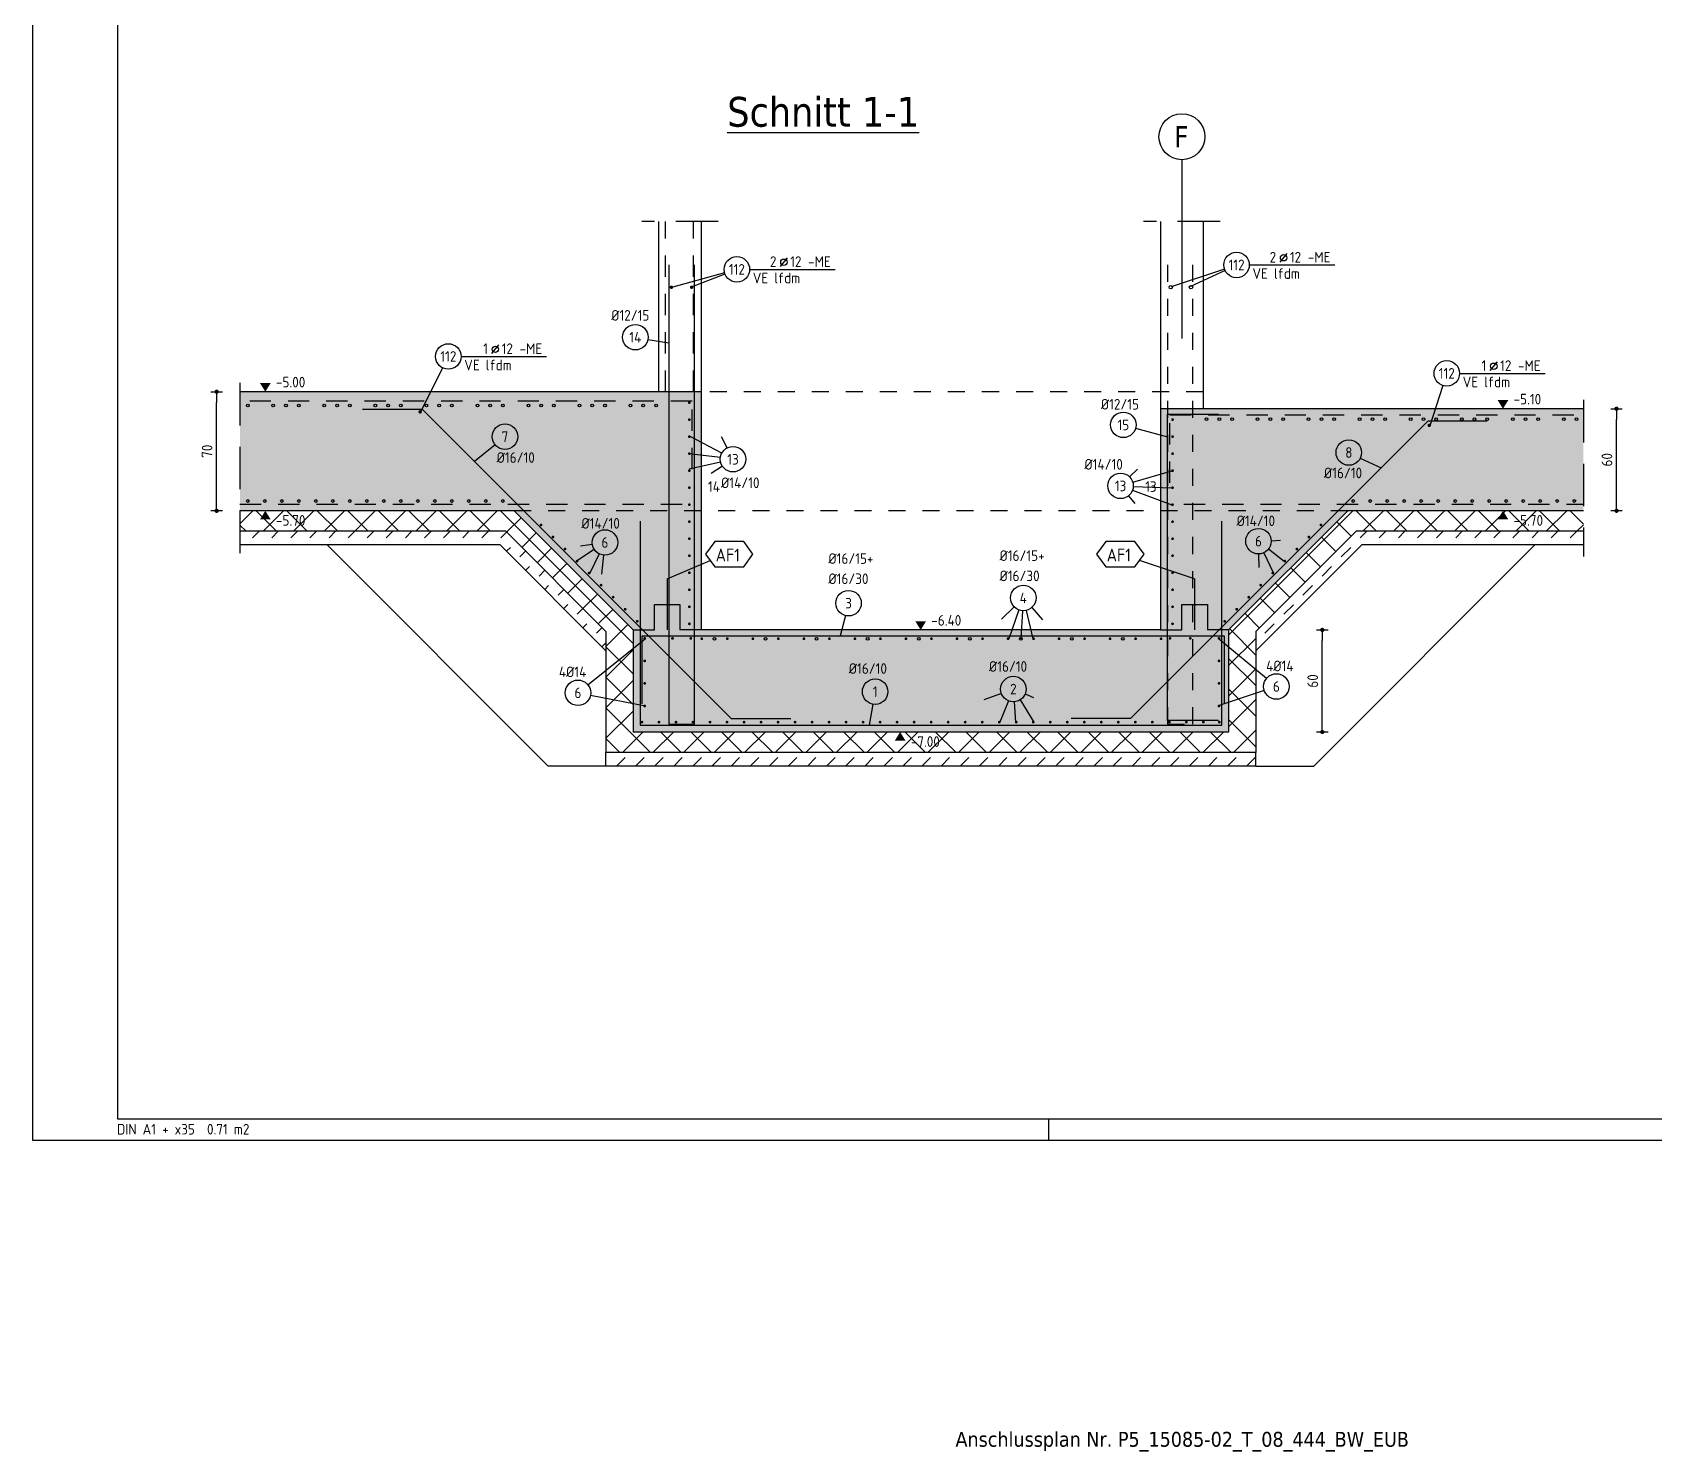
# Model space of a CAD drawing. Extents: x 0 to 42.8, y -1.8 to 41.7.
# Drawn here: x 0 to 9.54, y -1.83 to 6.51 of the extents above; entities that cross this region are included whole.
import ezdxf
from ezdxf.enums import TextEntityAlignment as Align

# ---------------------------------------------------------------- set-up
doc = ezdxf.new("R2010")
doc.units = 0
doc.header["$LTSCALE"] = 0.25
for name, pattern in [('AUSGEZOGEN', [1000.01, 1000, 0.01]), ('DASHED2', [0.375, 0.25, -0.125]), ('GESTRICHELT', [0.75, 0.5, -0.25]), ('GESTRICHELTX2', [1.5, 1, -0.5]), ('HIDDEN', [0.375, 0.25, -0.125])]:
    doc.linetypes.add(name, pattern=pattern)
for name, color, linetype in [('ACHSEN', 7, 'Continuous'), ('AFB', 7, 'Continuous'), ('AFU', 7, 'Continuous'), ('BETON', 7, 'Continuous'), ('grau_mittel', 7, 'Continuous'), ('HILFE', 7, 'Continuous'), ('koten', 7, 'Continuous'), ('MASSE', 7, 'Continuous'), ('OBJEKT', 7, 'Continuous'), ('RAHMEN', 7, 'Continuous'), ('RND', 7, 'Continuous'), ('SFP_Achsen', 7, 'Continuous'), ('SFP_Dämmung', 7, 'Continuous'), ('SFP_Hilfe', 7, 'Continuous'), ('TEXT', 7, 'Continuous'), ('VERDECKT', 7, 'Continuous')]:
    doc.layers.add(name, color=color, linetype=linetype)
doc.layers.add('NOPLOT', color=7, linetype='Continuous', plot=False)
doc.styles.add('helv', font='tahoma.ttf')
doc.styles.add('txt', font='isocp.shx')
doc.linetypes.add('AFU_50K', pattern='A,0.15,["/",Standard,S=0.2,R=0,X=-0.01,Y=-0.1],0.07,["/",Standard,S=0.2,R=0,X=-0.01,Y=-0.1],0.15', length=0.37)
doc.dimstyles.new('DOT_I', dxfattribs={"dimscale": 0.25, "dimtxt": 0.25, "dimasz": 0.25, "dimexe": 0.1, "dimexo": 0.3, "dimgap": 0.1, "dimtad": 1, "dimdec": 3, "dimzin": 3, "dimtxsty": 'txt', "dimblk": 'DOT', "dimblk1": 'DOT', "dimblk2": 'DOT', "dimsah": 1, "dimcen": 0.1, "dimse1": 1, "dimse2": 1, "dimazin": 0, "dimtfac": 1, "dimtdec": 4, "dimtix": 1, "dimtmove": 2, "dimatfit": 3, "dimfxl": 0, "dimtvp": 1, "dimtolj": 1, "dimtzin": 0, "dimarcsym": 0})
pattern_1 = [(225, (-2.01724, 0.56533), (-9e-17, -0.1122532), [0.079375, -0.079375])]

# ---------------------------------------------------------------- blocks, each defined once
blk = doc.blocks.new('okrd_u')
at = {"layer": 'koten', "color": 7, "linetype": 'Continuous'}
blk.add_solid([(-0.125, -0.202), (0.125, -0.202), (0, 0)], dxfattribs=at)
at = {"layer": 'koten', "style": 'txt'}
blk.add_attdef('OKRD', (0.25, -0.35), '', height=0.25, dxfattribs=at)
blk = doc.blocks.new('okrd_o')
at = {"layer": 'koten', "color": 7, "linetype": 'Continuous'}
blk.add_solid([(-0.125, 0.202), (0.125, 0.202), (0, 0)], dxfattribs=at)
at = {"layer": 'koten', "style": 'txt'}
blk.add_attdef('OKRD', (0.25, 0.1), '', height=0.25, dxfattribs=at)
blk = doc.blocks.new('RND_HIN')
at = {"layer": 'RND', "color": 7, "linetype": 'Continuous'}
blk.add_circle((0, 0), 0.3, dxfattribs=at)
at = {"layer": 'RND', "color": 7, "linetype": 'Continuous', "style": 'txt'}
blk.add_attdef('POSI', text='', height=0.25, dxfattribs=at).set_placement((0, 0), align=Align.MIDDLE)
blk = doc.blocks.new('DOT')
at = {"layer": 'MASSE', "color": 7, "linetype": 'Continuous'}
for p, q in [((0, 0), (-1, 0)), ((0, 0.54), (0, -0.54))]:
    blk.add_line(p, q, dxfattribs=at)
at = {"layer": 'MASSE', "color": 7, "linetype": 'Continuous', "const_width": 0.2}
blk.add_lwpolyline([(-0.1, 0, 1), (0.1, 0, 1)], format="xyb", close=True, dxfattribs=at)
blk = doc.blocks.new('*D25')
at = {"layer": 'Defpoints', "color": 0, "linetype": 'AUSGEZOGEN', "transparency": 16777216}
for p in [(1.0829, 4.3988), (1.0829, 4.3988), (1.0829, 3.6988)]:
    blk.add_point(p, dxfattribs=at)
at = {"layer": 'MASSE', "color": 0, "linetype": 'AUSGEZOGEN', "lineweight": -2, "transparency": 16777216}
blk.add_line((1.0829, 3.7613), (1.0829, 4.3363), dxfattribs=at)
at = {"layer": 'MASSE', "color": 0, "linetype": 'AUSGEZOGEN', "lineweight": -2, "transparency": 16777216, "xscale": 0.0625, "yscale": 0.0625, "zscale": 0.0625}
for p, rotation in [((1.0829, 4.3988), 90), ((1.0829, 3.6988), 270)]:
    blk.add_blockref('DOT', p, dxfattribs=dict(at, rotation=rotation))
at = {"layer": 'MASSE', "color": 0, "linetype": 'AUSGEZOGEN', "transparency": 16777216, "insert": (1.0267, 4.0488), "char_height": 0.0625, "attachment_point": 5, "rotation": 90, "style": 'txt'}
blk.add_mtext('\\A1;70', dxfattribs=at)
blk = doc.blocks.new('*D26')
at = {"layer": 'Defpoints', "color": 0, "linetype": 'AUSGEZOGEN', "transparency": 16777216}
for p in [(9.3116, 4.2988), (9.3116, 4.2988), (9.3116, 3.6988)]:
    blk.add_point(p, dxfattribs=at)
at = {"layer": 'MASSE', "color": 0, "linetype": 'AUSGEZOGEN', "lineweight": -2, "transparency": 16777216}
blk.add_line((9.3116, 3.7613), (9.3116, 4.2363), dxfattribs=at)
at = {"layer": 'MASSE', "color": 0, "linetype": 'AUSGEZOGEN', "lineweight": -2, "transparency": 16777216, "xscale": 0.0625, "yscale": 0.0625, "zscale": 0.0625}
for p, rotation in [((9.3116, 4.2988), 90), ((9.3116, 3.6988), 270)]:
    blk.add_blockref('DOT', p, dxfattribs=dict(at, rotation=rotation))
at = {"layer": 'MASSE', "color": 0, "linetype": 'AUSGEZOGEN', "transparency": 16777216, "insert": (9.2554, 3.9988), "char_height": 0.0625, "attachment_point": 5, "rotation": 90, "style": 'txt'}
blk.add_mtext('\\A1;60', dxfattribs=at)
blk = doc.blocks.new('*D27')
at = {"layer": 'Defpoints', "color": 0, "linetype": 'AUSGEZOGEN', "transparency": 16777216}
for p in [(7.5821, 2.9988), (7.5821, 2.9988), (7.5821, 2.3988)]:
    blk.add_point(p, dxfattribs=at)
at = {"layer": 'MASSE', "color": 0, "linetype": 'AUSGEZOGEN', "lineweight": -2, "transparency": 16777216}
blk.add_line((7.5821, 2.4613), (7.5821, 2.9363), dxfattribs=at)
at = {"layer": 'MASSE', "color": 0, "linetype": 'AUSGEZOGEN', "lineweight": -2, "transparency": 16777216, "xscale": 0.0625, "yscale": 0.0625, "zscale": 0.0625}
for p, rotation in [((7.5821, 2.9988), 90), ((7.5821, 2.3988), 270)]:
    blk.add_blockref('DOT', p, dxfattribs=dict(at, rotation=rotation))
at = {"layer": 'MASSE', "color": 0, "linetype": 'AUSGEZOGEN', "transparency": 16777216, "insert": (7.5258, 2.6988), "char_height": 0.0625, "attachment_point": 5, "rotation": 90, "style": 'txt'}
blk.add_mtext('\\A1;60', dxfattribs=at)
blk = doc.blocks.new('A1-35-0')
at = {"layer": 'RAHMEN'}
for p, q in [((0, 59.4), (0, 0)), ((0, 0), (118.9, 0))]:
    blk.add_line(p, q, dxfattribs=at)
at = {"layer": 'RAHMEN', "color": 5}
for p, q in [((2, 58.9), (2, 0.5)), ((2, 0.5), (118.4, 0.5))]:
    blk.add_line(p, q, dxfattribs=at)
at = {"layer": 'RAHMEN', "color": 7}
blk.add_line((23.9, 0), (23.9, 0.5), dxfattribs=at)
at = {"layer": 'RAHMEN', "color": 7, "style": 'txt'}
blk.add_text('DIN A1 + x35  0.71 m2', height=0.25, dxfattribs=at).set_placement((1.989, 0.133))
blk = doc.blocks.new('RND_LEI')
at = {"layer": 'RND', "color": 7, "linetype": 'Continuous'}
blk.add_line((1.022, 0.066), (1.19, 0.27), dxfattribs=at)
for centre, radius in [((0, 0), 0.3), ((1.106, 0.168), 0.075)]:
    blk.add_circle(centre, radius, dxfattribs=at)
at = {"layer": 'RND', "color": 7, "linetype": 'Continuous', "style": 'txt'}
blk.add_attdef('POSL', text='', height=0.25, dxfattribs=at).set_placement((0, 0), align=Align.MIDDLE)
blk.add_attdef('ANZ', text='', height=0.25, dxfattribs=at).set_placement((0.931, 0.057), align=Align.RIGHT)
for tag, p in [('DUM', (1.253, 0.057)), ('ABSTD', (1.674, 0.057)), ('POSTXT', (0.374, -0.327))]:
    blk.add_attdef(tag, p, '', height=0.25, dxfattribs=at)

msp = doc.modelspace()

# ---------------------------------------------------------------- hatches: boundary and pattern name
at = {"layer": 'grau_mittel'}
h = msp.add_hatch(color=61, dxfattribs=at)
h.paths.add_polyline_path([(6.6317, 4.2988), (6.6317, 2.9988), (6.7567, 2.9988), (6.7567, 3.1488), (6.9067, 3.1488), (6.9067, 2.9988), (7.0317, 2.9988), (7.7317, 3.6988), (9.1167, 3.6988), (9.1167, 4.2988)])
h.paths.add_polyline_path([(3.9315, 4.3988), (3.6815, 4.3988), (1.2194, 4.3988), (1.2194, 3.6988), (2.8315, 3.6988), (3.5315, 2.9988), (3.6565, 2.9988), (3.6565, 3.1488), (3.8065, 3.1488), (3.8065, 2.9988), (3.9315, 2.9988)])
h.paths.add_polyline_path([(7.0317, 2.3988), (7.0317, 2.9988), (6.9067, 2.9988), (6.9067, 3.1488), (6.7567, 3.1488), (6.7567, 2.9988), (6.6317, 2.9988), (3.9315, 2.9988), (3.8065, 2.9988), (3.8065, 3.1488), (3.6565, 3.1488), (3.6565, 2.9988), (3.5315, 2.9988), (3.5315, 2.3988)])
at = {"layer": 'SFP_Dämmung', "linetype": 'AUSGEZOGEN'}
h = msp.add_hatch(dxfattribs=at)
h.set_pattern_fill('ANSI37', color=171, scale=0.04, angle=-180, double=1)
h.set_pattern_definition([(225, (-2.01724, 0.56533), (0.0898026, -0.0898026), []), (315, (-2.01724, 0.56533), (0.0898026, 0.0898026), [])])
h.paths.add_polyline_path([(2.8315, 3.6988), (1.2194, 3.6988), (1.2194, 3.5788), (2.7818, 3.5788), (3.3715, 2.9891), (3.3715, 2.2788), (7.1917, 2.2788), (7.1917, 2.9891), (7.7814, 3.5788), (9.1167, 3.5788), (9.1167, 3.6988), (7.7317, 3.6988), (7.0317, 2.9988), (7.0317, 2.3988), (3.5315, 2.3988), (3.5315, 2.9988)])
h.paths.add_polyline_path([(8.7012, 3.5971), (8.9057, 3.5971), (8.9057, 3.6854), (8.7012, 3.6854)], flags=24)
h.paths.add_polyline_path([(5.1584, 2.3003), (5.3616, 2.3003), (5.3616, 2.3848), (5.1584, 2.3848)], flags=24)
h.paths.add_polyline_path([(1.4262, 3.5971), (1.6306, 3.5971), (1.6306, 3.6854), (1.4262, 3.6854)], flags=24)
at = {"layer": 'SFP_Hilfe', "linetype": 'AUSGEZOGEN'}
h = msp.add_hatch(dxfattribs=at)
h.set_pattern_fill('DASH', color=171, scale=0.025, angle=-135, double=1)
h.set_pattern_definition(pattern_1)
h.paths.add_polyline_path([(2.7818, 3.5788), (1.2194, 3.5788), (1.2194, 3.4988), (2.7487, 3.4988), (3.3715, 2.8759), (3.3715, 2.9891)])
h = msp.add_hatch(dxfattribs=at)
h.set_pattern_fill('DASH', color=171, scale=0.025, angle=-135, double=1)
h.set_pattern_definition(pattern_1)
h.paths.add_polyline_path([(9.1167, 3.5788), (7.7814, 3.5788), (7.1917, 2.9891), (7.1917, 2.8759), (7.8146, 3.4988), (9.1167, 3.4988)])
h = msp.add_hatch(dxfattribs=at)
h.set_pattern_fill('DASH', color=171, scale=0.025, angle=-135, double=1)
h.set_pattern_definition(pattern_1)
h.paths.add_polyline_path([(7.1917, 2.2788), (3.3715, 2.2788), (3.3715, 2.1988), (7.1917, 2.1988)])

# ---------------------------------------------------------------- linework, layer by layer
at = {"layer": 'ACHSEN', "color": 140, "linetype": 'AUSGEZOGEN'}
msp.add_line((6.7567, 5.7623), (6.7567, 4.7117), dxfattribs=at)
at = {"layer": 'AFB', "color": 102, "linetype": 'AUSGEZOGEN'}
for p, q in [((3.7315, 3.2988), (3.9834, 3.4069)), ((6.8317, 3.2988), (6.5071, 3.4069))]:
    msp.add_line(p, q, dxfattribs=at)
at = {"layer": 'AFB', "color": 1, "linetype": 'AUSGEZOGEN'}
for points in [[(4.0105, 3.5178), (3.9563, 3.4439), (4.0105, 3.37), (4.1814, 3.37), (4.2356, 3.4439), (4.1814, 3.5178)], [(6.3092, 3.5178), (6.255, 3.4439), (6.3092, 3.37), (6.48, 3.37), (6.5342, 3.4439), (6.48, 3.5178)]]:
    msp.add_lwpolyline(points, close=True, dxfattribs=at)
at = {"layer": 'AFU', "color": 8, "linetype": 'AFU_50K'}
msp.add_line((3.9315, 4.3988), (3.6815, 4.3988), dxfattribs=at)
at = {"layer": 'AFU', "color": 5, "linetype": 'AUSGEZOGEN'}
for p, q in [((3.7315, 3.2988), (3.7315, 2.9988)), ((6.8317, 3.2988), (6.8317, 2.9988))]:
    msp.add_line(p, q, dxfattribs=at)
at = {"layer": 'AFU', "color": 8, "linetype": 'AUSGEZOGEN'}
for p, q in [((3.6565, 2.9988), (3.6565, 3.1488)), ((3.6565, 3.1488), (3.8065, 3.1488)), ((3.8065, 3.1488), (3.8065, 2.9988)), ((6.7567, 2.9988), (6.7567, 3.1488)), ((6.7567, 3.1488), (6.9067, 3.1488)), ((6.9067, 3.1488), (6.9067, 2.9988)), ((3.5315, 2.9988), (3.6565, 2.9988)), ((3.9315, 2.9988), (3.8065, 2.9988)), ((6.6317, 2.9988), (6.7567, 2.9988)), ((7.0317, 2.9988), (6.9067, 2.9988))]:
    msp.add_line(p, q, dxfattribs=at)
at = {"layer": 'BETON', "color": 6, "linetype": 'AUSGEZOGEN'}
for p, q in [((3.6815, 4.3988), (3.6815, 5.3988)), ((3.9315, 5.3988), (3.9315, 2.9988)), ((3.6815, 4.3988), (1.2194, 4.3988)), ((9.1167, 4.2988), (6.6317, 4.2988)), ((6.6317, 4.2988), (6.6317, 2.9988)), ((2.8315, 3.6988), (1.2194, 3.6988)), ((3.5315, 2.9988), (2.8315, 3.6988)), ((7.0317, 2.9988), (7.7317, 3.6988)), ((9.1167, 3.6988), (7.7317, 3.6988)), ((3.5315, 2.9988), (3.5315, 2.3988)), ((6.6317, 2.9988), (3.9315, 2.9988)), ((7.0317, 2.9988), (7.0317, 2.3988)), ((7.0317, 2.3988), (3.5315, 2.3988))]:
    msp.add_line(p, q, dxfattribs=at)
at = {"layer": 'HILFE', "color": 102, "linetype": 'GESTRICHELTX2'}
for p, q in [((4.0315, 5.3988), (3.5815, 5.3988)), ((6.9816, 5.3988), (6.5317, 5.3988)), ((1.2194, 4.4507), (1.2194, 3.4493)), ((9.1167, 4.3507), (9.1167, 3.4303))]:
    msp.add_line(p, q, dxfattribs=at)
at = {"layer": 'HILFE', "color": 102, "linetype": 'AUSGEZOGEN'}
for p, q in [((2.7818, 3.5788), (1.2194, 3.5788)), ((3.3715, 2.9891), (2.7818, 3.5788)), ((7.1917, 2.9891), (7.7814, 3.5788)), ((9.1167, 3.5788), (7.7814, 3.5788)), ((2.7487, 3.4988), (1.2194, 3.4988)), ((1.7315, 3.4988), (3.0315, 2.1988)), ((3.3715, 2.8759), (2.7487, 3.4988)), ((7.8146, 3.4988), (7.1917, 2.8759)), ((8.8317, 3.4988), (7.5317, 2.1988)), ((9.1167, 3.4988), (7.8146, 3.4988)), ((3.3715, 2.9891), (3.3715, 2.2788)), ((7.1917, 2.9891), (7.1917, 2.2788)), ((3.3715, 2.1988), (3.0315, 2.1988)), ((7.1917, 2.2788), (3.3715, 2.2788)), ((3.3715, 2.1988), (3.3715, 2.2788)), ((7.1917, 2.1988), (3.3715, 2.1988)), ((7.1917, 2.1988), (7.1917, 2.2788)), ((7.1917, 2.1988), (7.5317, 2.1988))]:
    msp.add_line(p, q, dxfattribs=at)
at = {"layer": 'OBJEKT', "color": 7, "linetype": 'AUSGEZOGEN'}
for p, q in [((6.6317, 5.3988), (6.6317, 4.2988)), ((6.8817, 5.3988), (6.8817, 4.2988))]:
    msp.add_line(p, q, dxfattribs=at)
at = {"layer": 'RND', "color": 102, "linetype": 'AUSGEZOGEN'}
for p, q in [((4.0686, 5.0975), (3.7646, 5.013)), ((4.0709, 5.0905), (3.8713, 5.013)), ((7.007, 5.1198), (6.6946, 5.0151)), ((7.0102, 5.1119), (6.8067, 5.0165)), ((3.6178, 4.7064), (3.7415, 4.6852)), ((2.4113, 4.5389), (2.2809, 4.278)), ((8.2908, 4.4351), (8.2139, 4.1977)), ((4.0518, 4.0367), (3.8655, 4.1346)), ((4.0839, 4.0686), (4.051, 4.1327)), ((6.4849, 4.1843), (6.6717, 4.1344)), ((2.7192, 4.0871), (2.5981, 3.9887)), ((4.0438, 4.0112), (3.8575, 4.0346)), ((7.8056, 4.009), (7.9273, 3.9509)), ((4.0451, 3.9853), (3.8613, 3.9436)), ((4.0554, 3.9609), (3.989, 3.9175)), ((6.4496, 3.8977), (6.4958, 3.9431)), ((6.468, 3.8665), (6.6977, 3.9346)), ((6.4665, 3.8194), (6.6977, 3.7346)), ((6.4711, 3.8425), (6.6977, 3.8346)), ((6.4436, 3.7871), (6.4803, 3.7421)), ((3.3024, 3.4717), (3.1975, 3.4034)), ((3.2911, 3.5013), (3.2224, 3.4907)), ((3.332, 3.4454), (3.2762, 3.3326)), ((3.3575, 3.438), (3.3459, 3.3272)), ((7.208, 3.4453), (7.2094, 3.3653)), ((7.2387, 3.4524), (7.2951, 3.3326)), ((7.2661, 3.4744), (7.3578, 3.4034)), ((7.2817, 3.5233), (7.3356, 3.5255)), ((4.7789, 3.0833), (4.7489, 2.9638)), ((5.7704, 3.1347), (5.6962, 3.0629)), ((5.7991, 3.1162), (5.7387, 2.9469)), ((5.8199, 3.1119), (5.81, 2.9458)), ((5.8415, 3.1138), (5.8807, 2.9469)), ((5.8738, 3.1304), (5.9373, 3.0579)), ((3.2649, 2.6762), (3.603, 2.9493)), ((7.2546, 2.7142), (6.9709, 2.9493)), ((3.2802, 2.6148), (3.603, 2.552)), ((5.6957, 2.6256), (5.5934, 2.5883)), ((5.7379, 2.5818), (5.6869, 2.4568)), ((5.7711, 2.5764), (5.7789, 2.4568)), ((5.8057, 2.5875), (5.8869, 2.4568)), ((5.8353, 2.6223), (5.8851, 2.6015)), ((7.2412, 2.6425), (6.9709, 2.552)), ((4.9404, 2.5621), (4.9181, 2.4388))]:
    msp.add_line(p, q, dxfattribs=at)
at = {"layer": 'RND', "color": 7, "linetype": 'AUSGEZOGEN'}
for p, q in [((4.2158, 5.1177), (4.7183, 5.1177)), ((7.1531, 5.1437), (7.6556, 5.1437)), ((2.5198, 4.606), (3.0223, 4.606)), ((8.3889, 4.5065), (8.8914, 4.5065))]:
    msp.add_line(p, q, dxfattribs=at)
at = {"layer": 'RND', "color": 7, "linetype": 'GESTRICHELT'}
for points in [[(3.7215, 4.3988), (3.7215, 5.3988)], [(3.886, 4.3988), (3.886, 5.3988)], [(3.8773, 3.9436), (3.8773, 4.3436), (1.2194, 4.3436)], [(6.686, 3.863), (6.686, 4.263), (9.1167, 4.263)], [(1.2194, 3.7388), (3.8215, 3.7388)], [(6.768, 3.7388), (9.1167, 3.7388)]]:
    msp.add_lwpolyline(points, dxfattribs=at)
at = {"layer": 'RND', "color": 1, "linetype": 'AUSGEZOGEN'}
for points in [[(3.7415, 5.1446), (3.7415, 2.4446), (3.8915, 2.4446), (3.8915, 5.1446)], [(1.9408, 4.296), (2.2908, 4.296), (4.1081, 2.4788), (4.4581, 2.4788)], [(8.5517, 4.2253), (8.2017, 4.2253), (6.4552, 2.4788), (6.1052, 2.4788)], [(6.9717, 2.466), (6.6717, 2.466), (6.6717, 4.266), (6.9717, 4.266)], [(3.5715, 3.6388), (3.5715, 2.4388), (6.9917, 2.4388), (6.9917, 3.6388)], [(3.5841, 2.5638), (3.5841, 2.9638), (7.0043, 2.9638), (7.0043, 2.5638)]]:
    msp.add_lwpolyline(points, dxfattribs=at)
at = {"layer": 'RND', "color": 7, "linetype": 'DASHED2'}
msp.add_lwpolyline([(6.6717, 5.1449), (6.6717, 2.4449), (6.8217, 2.4449), (6.8217, 5.1449)], dxfattribs=at)
at = {"layer": 'RND', "color": 7, "linetype": 'AUSGEZOGEN'}
for points, const_width in [([(3.7509, 5.0125, 1), (3.7609, 5.0125, 1)], 0.01), ([(3.8699, 5.0125, 1), (3.8799, 5.0125, 1)], 0.01), ([(3.8655, 4.3346, -1), (3.8575, 4.3346, -1)], 0.008), ([(2.274, 4.2802, 1), (2.284, 4.2802, 1)], 0.01), ([(3.8655, 4.2346, -1), (3.8575, 4.2346, -1)], 0.008), ([(6.6977, 4.2346, 1), (6.7057, 4.2346, 1)], 0.008), ([(8.206, 4.2009, 1), (8.216, 4.2009, 1)], 0.01), ([(3.8655, 4.1346, -1), (3.8575, 4.1346, -1)], 0.008), ([(6.6977, 4.1346, 1), (6.7057, 4.1346, 1)], 0.008), ([(3.8655, 4.0346, -1), (3.8575, 4.0346, -1)], 0.008), ([(6.6977, 4.0346, 1), (6.7057, 4.0346, 1)], 0.008), ([(3.8655, 3.9346, -1), (3.8575, 3.9346, -1)], 0.008), ([(6.6977, 3.9346, 1), (6.7057, 3.9346, 1)], 0.008), ([(3.8655, 3.8346, -1), (3.8575, 3.8346, -1)], 0.008), ([(6.6977, 3.8346, 1), (6.7057, 3.8346, 1)], 0.008), ([(3.8655, 3.7346, -1), (3.8575, 3.7346, -1)], 0.008), ([(6.6977, 3.7346, 1), (6.7057, 3.7346, 1)], 0.008), ([(2.9933, 3.6155, -1), (2.9853, 3.6155, -1)], 0.008), ([(3.8655, 3.6346, -1), (3.8575, 3.6346, -1)], 0.008), ([(6.6977, 3.6346, 1), (6.7057, 3.6346, 1)], 0.008), ([(7.5699, 3.6155, 1), (7.5779, 3.6155, 1)], 0.008), ([(3.0641, 3.5448, -1), (3.0561, 3.5448, -1)], 0.008), ([(3.8655, 3.5346, -1), (3.8575, 3.5346, -1)], 0.008), ([(6.6977, 3.5346, 1), (6.7057, 3.5346, 1)], 0.008), ([(7.4992, 3.5448, 1), (7.5072, 3.5448, 1)], 0.008), ([(3.1348, 3.4741, -1), (3.1268, 3.4741, -1)], 0.008), ([(3.8655, 3.4346, -1), (3.8575, 3.4346, -1)], 0.008), ([(6.6977, 3.4346, 1), (6.7057, 3.4346, 1)], 0.008), ([(7.4285, 3.4741, 1), (7.4365, 3.4741, 1)], 0.008), ([(3.2055, 3.4034, -1), (3.1975, 3.4034, -1)], 0.008), ([(3.2762, 3.3326, -1), (3.2682, 3.3326, -1)], 0.008), ([(3.8655, 3.3346, -1), (3.8575, 3.3346, -1)], 0.008), ([(6.6977, 3.3346, 1), (6.7057, 3.3346, 1)], 0.008), ([(7.2871, 3.3326, 1), (7.2951, 3.3326, 1)], 0.008), ([(7.3578, 3.4034, 1), (7.3658, 3.4034, 1)], 0.008), ([(3.3469, 3.2619, -1), (3.3389, 3.2619, -1)], 0.008), ([(3.8655, 3.2346, -1), (3.8575, 3.2346, -1)], 0.008), ([(6.6977, 3.2346, 1), (6.7057, 3.2346, 1)], 0.008), ([(7.2164, 3.2619, 1), (7.2244, 3.2619, 1)], 0.008), ([(3.4176, 3.1912, -1), (3.4096, 3.1912, -1)], 0.008), ([(7.1457, 3.1912, 1), (7.1537, 3.1912, 1)], 0.008), ([(3.4883, 3.1205, -1), (3.4803, 3.1205, -1)], 0.008), ([(3.559, 3.0498, -1), (3.551, 3.0498, -1)], 0.008), ([(3.8655, 3.1346, -1), (3.8575, 3.1346, -1)], 0.008), ([(6.6977, 3.1346, 1), (6.7057, 3.1346, 1)], 0.008), ([(7.0042, 3.0498, 1), (7.0122, 3.0498, 1)], 0.008), ([(7.0749, 3.1205, 1), (7.0829, 3.1205, 1)], 0.008), ([(3.595, 2.9493, 1), (3.603, 2.9493, 1)], 0.008), ([(3.7584, 2.9493, 1), (3.7664, 2.9493, 1)], 0.008), ([(3.8655, 3.0346, -1), (3.8575, 3.0346, -1)], 0.008), ([(3.866, 2.9493, 1), (3.874, 2.9493, 1)], 0.008), ([(6.6828, 2.9493, 1), (6.6908, 2.9493, 1)], 0.008), ([(6.6977, 3.0346, 1), (6.7057, 3.0346, 1)], 0.008), ([(6.8019, 2.9493, 1), (6.8099, 2.9493, 1)], 0.008), ([(6.9709, 2.9493, 1), (6.9789, 2.9493, 1)], 0.008), ([(3.9307, 2.9469, 1), (3.9387, 2.9469, 1)], 0.008), ([(4.0807, 2.9469, 1), (4.0887, 2.9469, 1)], 0.008), ([(4.2307, 2.9469, 1), (4.2387, 2.9469, 1)], 0.008), ([(4.3807, 2.9469, 1), (4.3887, 2.9469, 1)], 0.008), ([(4.5307, 2.9469, 1), (4.5387, 2.9469, 1)], 0.008), ([(4.6807, 2.9469, 1), (4.6887, 2.9469, 1)], 0.008), ([(4.8307, 2.9469, 1), (4.8387, 2.9469, 1)], 0.008), ([(4.9807, 2.9469, 1), (4.9887, 2.9469, 1)], 0.008), ([(5.1307, 2.9469, 1), (5.1387, 2.9469, 1)], 0.008), ([(5.2807, 2.9469, 1), (5.2887, 2.9469, 1)], 0.008), ([(5.4307, 2.9469, 1), (5.4387, 2.9469, 1)], 0.008), ([(5.5807, 2.9469, 1), (5.5887, 2.9469, 1)], 0.008), ([(5.7307, 2.9469, 1), (5.7387, 2.9469, 1)], 0.008), ([(5.8807, 2.9469, 1), (5.8887, 2.9469, 1)], 0.008), ([(6.0307, 2.9469, 1), (6.0387, 2.9469, 1)], 0.008), ([(6.1807, 2.9469, 1), (6.1887, 2.9469, 1)], 0.008), ([(6.3307, 2.9469, 1), (6.3387, 2.9469, 1)], 0.008), ([(6.4807, 2.9469, 1), (6.4887, 2.9469, 1)], 0.008), ([(6.6307, 2.9469, 1), (6.6387, 2.9469, 1)], 0.008), ([(3.595, 2.8169, 1), (3.603, 2.8169, 1)], 0.008), ([(6.9709, 2.8169, 1), (6.9789, 2.8169, 1)], 0.008), ([(3.595, 2.6845, 1), (3.603, 2.6845, 1)], 0.008), ([(6.9709, 2.6845, 1), (6.9789, 2.6845, 1)], 0.008), ([(3.595, 2.552, 1), (3.603, 2.552, 1)], 0.008), ([(6.9709, 2.552, 1), (6.9789, 2.552, 1)], 0.008), ([(3.5789, 2.4568, 1), (3.5869, 2.4568, 1)], 0.008), ([(3.6789, 2.4568, 1), (3.6869, 2.4568, 1)], 0.008), ([(3.7789, 2.4568, 1), (3.7869, 2.4568, 1)], 0.008), ([(3.8789, 2.4568, 1), (3.8869, 2.4568, 1)], 0.008), ([(3.9789, 2.4568, 1), (3.9869, 2.4568, 1)], 0.008), ([(4.0789, 2.4568, 1), (4.0869, 2.4568, 1)], 0.008), ([(4.1789, 2.4568, 1), (4.1869, 2.4568, 1)], 0.008), ([(4.2789, 2.4568, 1), (4.2869, 2.4568, 1)], 0.008), ([(4.3789, 2.4568, 1), (4.3869, 2.4568, 1)], 0.008), ([(4.4789, 2.4568, 1), (4.4869, 2.4568, 1)], 0.008), ([(4.5789, 2.4568, 1), (4.5869, 2.4568, 1)], 0.008), ([(4.6789, 2.4568, 1), (4.6869, 2.4568, 1)], 0.008), ([(4.7789, 2.4568, 1), (4.7869, 2.4568, 1)], 0.008), ([(4.8789, 2.4568, 1), (4.8869, 2.4568, 1)], 0.008), ([(4.9789, 2.4568, 1), (4.9869, 2.4568, 1)], 0.008), ([(5.0789, 2.4568, 1), (5.0869, 2.4568, 1)], 0.008), ([(5.1789, 2.4568, 1), (5.1869, 2.4568, 1)], 0.008), ([(5.2789, 2.4568, 1), (5.2869, 2.4568, 1)], 0.008), ([(5.3789, 2.4568, 1), (5.3869, 2.4568, 1)], 0.008), ([(5.4789, 2.4568, 1), (5.4869, 2.4568, 1)], 0.008), ([(5.5789, 2.4568, 1), (5.5869, 2.4568, 1)], 0.008), ([(5.6789, 2.4568, 1), (5.6869, 2.4568, 1)], 0.008), ([(5.7789, 2.4568, 1), (5.7869, 2.4568, 1)], 0.008), ([(5.8789, 2.4568, 1), (5.8869, 2.4568, 1)], 0.008), ([(5.9789, 2.4568, 1), (5.9869, 2.4568, 1)], 0.008), ([(6.0789, 2.4568, 1), (6.0869, 2.4568, 1)], 0.008), ([(6.1789, 2.4568, 1), (6.1869, 2.4568, 1)], 0.008), ([(6.2789, 2.4568, 1), (6.2869, 2.4568, 1)], 0.008), ([(6.3789, 2.4568, 1), (6.3869, 2.4568, 1)], 0.008), ([(6.4789, 2.4568, 1), (6.4869, 2.4568, 1)], 0.008), ([(6.5789, 2.4568, 1), (6.5869, 2.4568, 1)], 0.008), ([(6.6789, 2.4568, 1), (6.6869, 2.4568, 1)], 0.008), ([(6.7789, 2.4568, 1), (6.7869, 2.4568, 1)], 0.008), ([(6.8789, 2.4568, 1), (6.8869, 2.4568, 1)], 0.008), ([(6.9726, 2.4568, 1), (6.9806, 2.4568, 1)], 0.008)]:
    msp.add_lwpolyline(points, format="xyb", close=True, dxfattribs=dict(at, const_width=const_width))
for centre, radius in [((6.6911, 5.0125), 0.01), ((6.8101, 5.0125), 0.01), ((1.2656, 4.3175), 0.008), ((1.4156, 4.3175), 0.008), ((1.5656, 4.3175), 0.008), ((1.7156, 4.3175), 0.008), ((1.8656, 4.3175), 0.008), ((2.0156, 4.3175), 0.008), ((2.1656, 4.3175), 0.008), ((2.3156, 4.3175), 0.008), ((2.4656, 4.3175), 0.008), ((2.6156, 4.3175), 0.008), ((2.7656, 4.3175), 0.008), ((2.9156, 4.3175), 0.008), ((3.0656, 4.3175), 0.008), ((3.2156, 4.3175), 0.008), ((3.3656, 4.3175), 0.008), ((3.5156, 4.3175), 0.008), ((3.6656, 4.3175), 0.008), ((6.9017, 4.2369), 0.008), ((7.0517, 4.2369), 0.008), ((7.2017, 4.2369), 0.008), ((7.3517, 4.2369), 0.008), ((7.5017, 4.2369), 0.008), ((7.6517, 4.2369), 0.008), ((7.8017, 4.2369), 0.008), ((7.9517, 4.2369), 0.008), ((8.1017, 4.2369), 0.008), ((8.2517, 4.2369), 0.008), ((8.4017, 4.2369), 0.008), ((8.5517, 4.2369), 0.008), ((8.7017, 4.2369), 0.008), ((8.8517, 4.2369), 0.008), ((9.0017, 4.2369), 0.008), ((1.2656, 3.7564), 0.008), ((1.3656, 3.7564), 0.008), ((1.4656, 3.7564), 0.008), ((1.5656, 3.7564), 0.008), ((1.6656, 3.7564), 0.008), ((1.7656, 3.7564), 0.008), ((1.8656, 3.7564), 0.008), ((1.9656, 3.7564), 0.008), ((2.0656, 3.7564), 0.008), ((2.1656, 3.7564), 0.008), ((2.2656, 3.7564), 0.008), ((2.3656, 3.7564), 0.008), ((2.4656, 3.7564), 0.008), ((2.5656, 3.7564), 0.008), ((2.6656, 3.7564), 0.008), ((2.7656, 3.7564), 0.008), ((7.7635, 3.7564), 0.008), ((7.8635, 3.7564), 0.008), ((7.9635, 3.7564), 0.008), ((8.0635, 3.7564), 0.008), ((8.1635, 3.7564), 0.008), ((8.2635, 3.7564), 0.008), ((8.3635, 3.7564), 0.008), ((8.4635, 3.7564), 0.008), ((8.5635, 3.7564), 0.008), ((8.6635, 3.7564), 0.008), ((8.7635, 3.7564), 0.008), ((8.8635, 3.7564), 0.008), ((8.9635, 3.7564), 0.008), ((9.0635, 3.7564), 0.008), ((4.0097, 2.9469), 0.008), ((4.3097, 2.9469), 0.008), ((4.6097, 2.9469), 0.008), ((4.9097, 2.9469), 0.008), ((5.2097, 2.9469), 0.008), ((5.5097, 2.9469), 0.008), ((5.8097, 2.9469), 0.008), ((6.1097, 2.9469), 0.008), ((6.4097, 2.9469), 0.008)]:
    msp.add_circle(centre, radius, dxfattribs=at)
at = {"layer": 'RND', "color": 102, "linetype": 'AUSGEZOGEN'}
for centre in [(1.4906, 4.3175), (1.7906, 4.3175), (2.0906, 4.3175), (2.3906, 4.3175), (2.6906, 4.3175), (2.9906, 4.3175), (3.2906, 4.3175), (3.5906, 4.3175), (6.9767, 4.2369), (7.2767, 4.2369), (7.5767, 4.2369), (7.8767, 4.2369), (8.1767, 4.2369), (8.4767, 4.2369), (8.7767, 4.2369), (9.0767, 4.2369)]:
    msp.add_circle(centre, 0.008, dxfattribs=at)
at = {"layer": 'SFP_Achsen', "color": 7, "linetype": 'AUSGEZOGEN'}
msp.add_circle((6.7567, 5.8975), 0.1352, dxfattribs=at)
at = {"layer": 'VERDECKT', "color": 7, "linetype": 'HIDDEN'}
for p, q in [((6.8817, 4.3988), (3.9315, 4.3988)), ((7.7317, 3.6988), (2.8315, 3.6988))]:
    msp.add_line(p, q, dxfattribs=at)

# ---------------------------------------------------------------- block references
at = {"layer": 'koten', "color": 8, "linetype": 'AUSGEZOGEN', "xscale": 0.25, "yscale": 0.25, "zscale": 0.25}
for name, p, values in [('okrd_o', (1.369, 4.3988), {'OKRD': '-5.00'}), ('okrd_u', (1.369, 3.6988), {'OKRD': '-5.70'})]:
    msp.add_blockref(name, p, dxfattribs=at).add_auto_attribs(values)
at = {"layer": 'koten', "color": 7, "linetype": 'AUSGEZOGEN', "xscale": 0.25, "yscale": 0.25, "zscale": 0.25}
msp.add_blockref('okrd_o', (8.6441, 4.2988), dxfattribs=at).add_auto_attribs({'OKRD': '-5.10'})
at = {"layer": 'koten', "color": 6, "linetype": 'AUSGEZOGEN', "xscale": 0.25, "yscale": 0.25, "zscale": 0.25}
for name, p, values in [('okrd_u', (8.6441, 3.6988), {'OKRD': '-5.70'}), ('okrd_o', (5.2213, 2.9988), {'OKRD': '-6.40'}), ('okrd_u', (5.1006, 2.3988), {'OKRD': '-7.00'})]:
    msp.add_blockref(name, p, dxfattribs=at).add_auto_attribs(values)
at = {"layer": 'RAHMEN', "color": 7, "linetype": 'AUSGEZOGEN', "xscale": 0.25, "yscale": 0.25, "zscale": 0.25}
msp.add_blockref('A1-35-0', (0, 0), dxfattribs=at)
at = {"layer": 'RND', "color": 7, "linetype": 'AUSGEZOGEN', "xscale": 0.25, "yscale": 0.25, "zscale": 0.25}
for name, p, values in [('RND_LEI', (4.1408, 5.1177), {'POSL': '112', 'DUM': '12', 'ANZ': '2', 'ABSTD': '-ME', 'POSTXT': 'VE lfdm'}), ('RND_LEI', (7.0781, 5.1437), {'POSL': '112', 'DUM': '12', 'ANZ': '2', 'ABSTD': '-ME', 'POSTXT': 'VE lfdm'}), ('RND_HIN', (3.5439, 4.719), {'POSI': '14'}), ('RND_LEI', (2.4448, 4.606), {'POSL': '112', 'DUM': '12', 'ANZ': '1', 'ABSTD': '-ME', 'POSTXT': 'VE lfdm'}), ('RND_LEI', (8.3139, 4.5065), {'POSL': '112', 'DUM': '12', 'ANZ': '1', 'ABSTD': '-ME', 'POSTXT': 'VE lfdm'}), ('RND_HIN', (2.7774, 4.1344), {'POSI': '7'}), ('RND_HIN', (6.4124, 4.2037), {'POSI': '15'}), ('RND_HIN', (7.7379, 4.0413), {'POSI': '8'}), ('RND_HIN', (4.1182, 4.0019), {'POSI': '13'}), ('RND_HIN', (6.3961, 3.8452), {'POSI': '13'}), ('RND_HIN', (3.3652, 3.5126), {'POSI': '6'}), ('RND_HIN', (7.2067, 3.5203), {'POSI': '6'}), ('RND_HIN', (5.8243, 3.1868), {'POSI': '4'}), ('RND_HIN', (4.7972, 3.156), {'POSI': '3'}), ('RND_HIN', (3.2066, 2.6291), {'POSI': '6'}), ('RND_HIN', (4.9537, 2.6359), {'POSI': '1'}), ('RND_HIN', (5.7662, 2.6512), {'POSI': '2'}), ('RND_HIN', (7.3123, 2.6663), {'POSI': '6'})]:
    msp.add_blockref(name, p, dxfattribs=at).add_auto_attribs(values)

# ---------------------------------------------------------------- texts
at = {"layer": 'AFB', "color": 7, "linetype": 'AUSGEZOGEN', "style": 'txt'}
for p in [(4.0162, 3.4015), (6.3148, 3.4015)]:
    msp.add_text('AF1', height=0.075, dxfattribs=at).set_placement(p)
at = {"layer": 'NOPLOT', "color": 191, "linetype": 'Continuous', "style": 'txt'}
for s, p in [('14', (3.971, 3.8101)), ('13', (6.541, 3.8101))]:
    msp.add_text(s, height=0.0625, dxfattribs=at).set_placement(p)
at = {"layer": 'SFP_Achsen', "color": 6, "linetype": 'AUSGEZOGEN', "style": 'helv'}
msp.add_text('F', height=0.125, dxfattribs=at).set_placement((6.7114, 5.8344))
at = {"layer": 'TEXT', "color": 5, "linetype": 'AUSGEZOGEN', "style": 'helv'}
msp.add_text('%%uSchnitt 1-1', height=0.175, dxfattribs=at).set_placement((4.0843, 5.9564))
at = {"layer": 'TEXT', "color": 7, "linetype": 'AUSGEZOGEN', "style": 'txt'}
for s, p in [('%%C12/15', (3.402, 4.8162)), ('%%C12/15', (6.2804, 4.2938)), ('%%C16/10', (2.7286, 3.9806)), ('%%C14/10', (6.1837, 3.9408)), ('%%C16/10', (7.5918, 3.89)), ('%%C14/10', (4.0481, 3.8323)), ('%%C14/10', (3.227, 3.5939)), ('%%C14/10', (7.0786, 3.6086)), ('%%C16/15+', (4.6789, 3.387)), ('%%C16/15+', (5.6847, 3.404)), ('%%C16/30', (5.6847, 3.2852)), ('%%C16/30', (4.6789, 3.2682)), ('4%%C14', (3.0949, 2.7211)), ('%%C16/10', (4.7987, 2.7405)), ('%%C16/10', (5.6226, 2.7529)), ('4%%C14', (7.2519, 2.7555))]:
    msp.add_text(s, height=0.0625, dxfattribs=at).set_placement(p)
at = {"layer": 'TEXT', "color": 1, "linetype": 'AUSGEZOGEN', "style": 'helv'}
msp.add_text('Anschlussplan Nr. P5_15085-02_T_08_444_BW_EUB', height=0.0875, dxfattribs=at).set_placement((5.426, -1.8015))

# ---------------------------------------------------------------- dimensions: what is measured, and where the dimension line sits
at = {"layer": 'MASSE', "color": 7, "linetype": 'AUSGEZOGEN'}
for base, p1, p2, picture, middle in [((1.0829, 4.3988), (1.0829, 3.6988), (1.0829, 4.3988), '*D25', (1.0267, 4.0488)), ((9.3116, 4.2988), (9.3116, 3.6988), (9.3116, 4.2988), '*D26', (9.2554, 3.9988)), ((7.5821, 2.9988), (7.5821, 2.3988), (7.5821, 2.9988), '*D27', (7.5258, 2.6988))]:
    dim = msp.add_linear_dim(base=base, p1=p1, p2=p2, angle=90, dimstyle='DOT_I', override={"dimscale": 0.25, "dimdec": 0, "dimlfac": 100}, dxfattribs=at)
    dim.commit()
    dim.dimension.update_dxf_attribs({"geometry": picture, "text_midpoint": middle})

doc.saveas('drawing.dxf')
